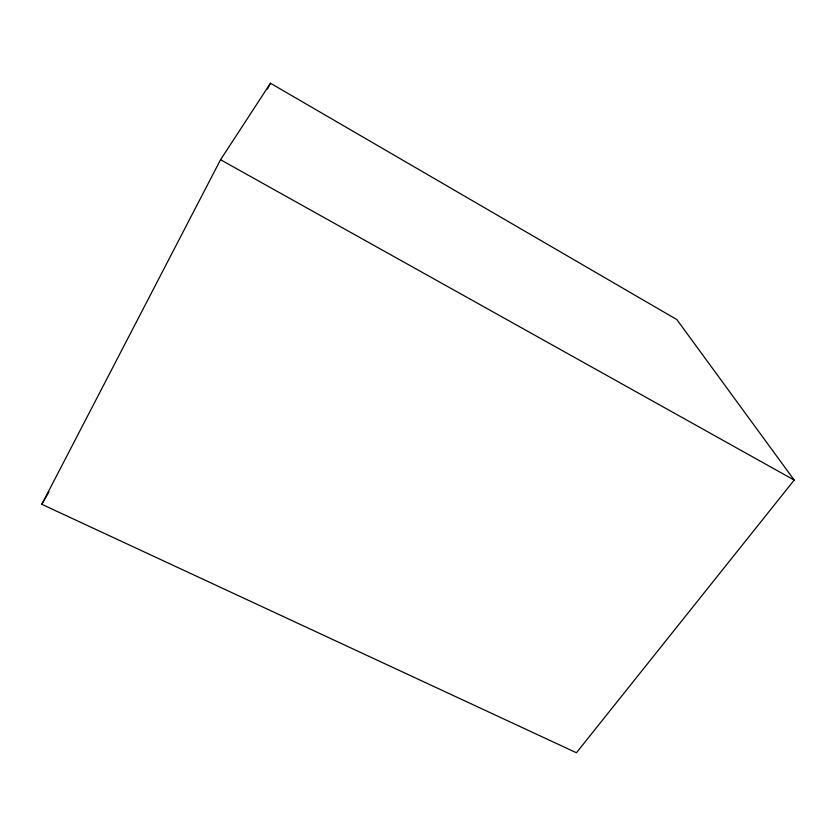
<?xml version="1.0" encoding="UTF-8"?>
<svg xmlns="http://www.w3.org/2000/svg" width="836" height="836" viewBox="0 0 836 836"><rect width="100%" height="100%" fill="white"/><g stroke="black" fill="none" stroke-linecap="round" stroke-linejoin="round"><path stroke-width="1.25" d="M41.8 504.307L220.547 159.728L270.477 83.245L676.846 319.582L794.2 480.083L576.432 752.755L41.8 504.307L48.958 491.85M267.447 89.034L270.477 83.245M220.547 159.728L794.2 480.083"/></g></svg>
